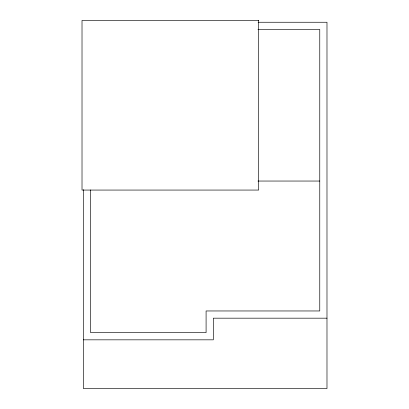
<?xml version="1.0" encoding="UTF-8"?>
<svg xmlns="http://www.w3.org/2000/svg" width="409" height="409" viewBox="0 0 409 409"><rect width="100%" height="100%" fill="white"/><g stroke="black" fill="none" stroke-linecap="round" stroke-linejoin="round"><path stroke-width="0.61" d="M258.115 22.255L326.985 22.255L326.985 388.55L83.39 388.55L83.39 189.669M257.967 29.474L319.766 29.474L319.766 310.963L206.09 310.963L206.09 332.614L90.604 332.614L90.604 189.96M257.967 181.044L319.766 181.044M326.985 318.176L213.304 318.176L213.304 339.833L83.39 339.833M258.667 20.45L82.015 20.45L82.015 190.062L258.667 190.062L258.667 20.45"/></g></svg>
